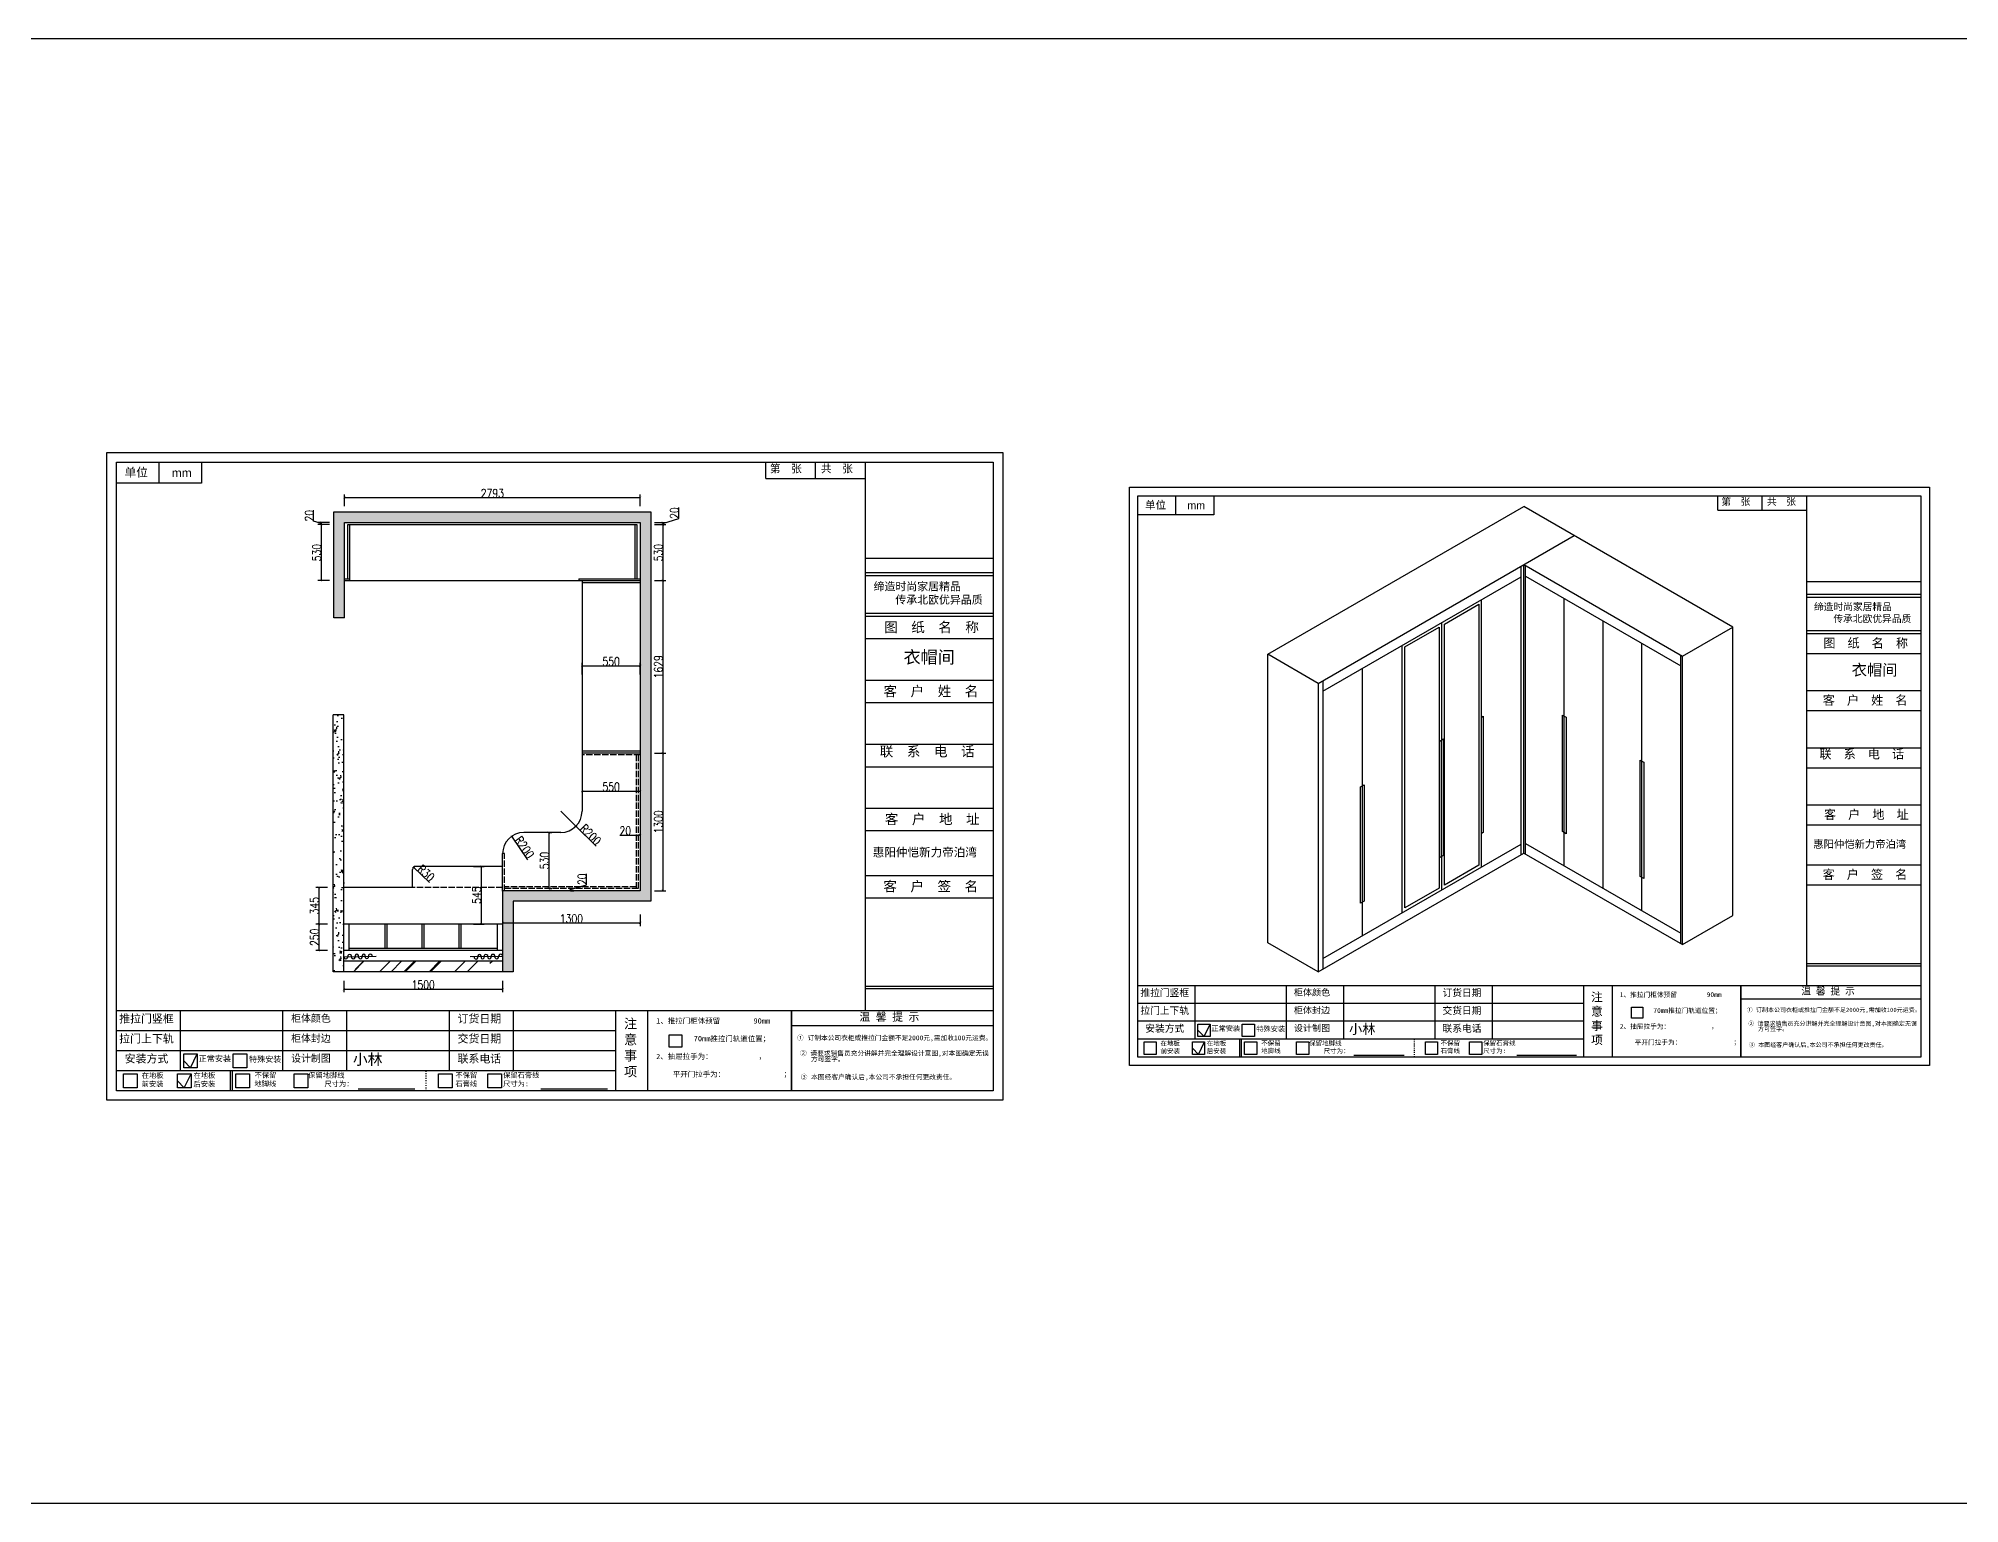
# Model space of a CAD drawing. Header units: millimetres. Extents: x 3255186 to 3429179, y -984851 to -941485.
# Drawn here: x 3310363 to 3328507, y -955326 to -941485 of the extents above; entities that cross this region are included whole.
import ezdxf

# ---------------------------------------------------------------- set-up
doc = ezdxf.new("R2010")
doc.units = ezdxf.units.MM
doc.header["$PDMODE"] = 35
doc.linetypes.add('ACAD_ISO02W100', pattern=[15, 12, -3])
doc.linetypes.add('ACAD_ISO03W100', pattern=[30, 12, -18])
doc.layers.add('jiaju', color=4, linetype='Continuous')
doc.layers.add('家私', color=5, linetype='Continuous')
doc.layers.add('块', color=7, linetype='Continuous', lineweight=30)
doc.styles.add('DIM_FONT', font='SIMPLEX.shx', dxfattribs={"width": 0.8})
doc.styles.add('ROMANS', font='romans')
doc.styles.get("Standard").update_dxf_attribs({"font": 'acaderef.shx', "bigfont": 'bigfont.shx'})
doc.styles.add('新宋体', font='', dxfattribs={"height": 80})
doc.styles.add('标注用字体', font='', dxfattribs={"height": 70})
doc.styles.get('新宋体').set_extended_font_data('NSimSun')
doc.styles.get('标注用字体').set_extended_font_data('FangSong_GB2312')
doc.dimstyles.new('ISO-25', dxfattribs={"dimtxt": 80, "dimasz": 20, "dimexe": 30, "dimexo": 80, "dimtad": 1, "dimdec": 0, "dimtxsty": 'DIM_FONT', "dimblk": 'ARCHTICK', "dimcen": 2.5, "dimadec": 0, "dimazin": 0, "dimtfac": 1, "dimtdec": 0, "dimtmove": 1, "dimatfit": 3, "dimfxl": 80, "dimfxlon": 1, "dimarcsym": 0})
pattern_1 = [(95, (50756.43, -34185.6), (140.0946503, 117.5533794), [19.05, -209.55]), (40, (50756.43, -34185.6), (-160.017889, 110.177007), [15.24, -167.64]), (145.451, (50768.11, -34175.8), (-19.922158, 227.730237), [16.19, -178.09]), (91.1842, (50720.51, -34149.68), (221.410243, 161.953413), [28.575, -314.325]), (141.6356, (50738.96, -34136.18), (-7.086144, 342.826432), [24.285, -267.135]), (36.184, (50720.5, -34149.68), (-7.085572, 342.826385), [22.86, -251.46]), (66, (50747.45, -34140.7), (179.520551, 34.895268), [19.05, -209.55]), (11, (50747.45, -34140.7), (-86.539927, 173.941193), [15.24, -167.64]), (116.4514, (50762.41, -34137.79), (92.98004, 208.836456), [16.19, -178.09]), (82.5, (50756.434, -34185.6), (-57.6054691, 61.9734137), [0, -165.608, 0, -170.18, 0, -168.275]), (52.5, (50756.43, -34185.6), (-23.5897273, 118.0870003), [0, -97.028, 0, -161.798, 0, -64.135]), (12.5, (50716.38, -34225.65), (99.927863, 91.8261956), [0, -63.5, 0, -198.12, 0, -262.89]), (2.5, (50698.42, -34243.61), (86.7639044, 122.722393), [0, -82.55, 0, -131.572, 0, -186.69])]

# ---------------------------------------------------------------- blocks, each defined once
blk = doc.blocks.new('_ArchTick')
at = {"color": 0, "linetype": 'ByBlock', "const_width": 0.15}
blk.add_lwpolyline([(-0.5, -0.5), (0.5, 0.5)], dxfattribs=at)
blk = doc.blocks.new('*D37')
at = {"color": 0, "lineweight": -2, "ltscale": 5}
for p, q in [((3312961, -946045), (3312961, -945941)), ((3313032, -946067), (3312961, -946045)), ((3313112, -946057), (3313002, -946057)), ((3313112, -946077), (3313002, -946077)), ((3313032, -946057), (3313032, -946077))]:
    blk.add_line(p, q, dxfattribs=at)
at = {"layer": 'Defpoints', "color": 0, "ltscale": 5}
for p in [(3313032, -946077), (3313254, -946057), (3313286, -946077)]:
    blk.add_point(p, dxfattribs=at)
at = {"color": 0, "lineweight": -2, "ltscale": 5, "xscale": 20, "yscale": 20, "zscale": 20}
for p, rotation in [((3313032, -946057), 90), ((3313032, -946077), 270)]:
    blk.add_blockref('_ArchTick', p, dxfattribs=dict(at, rotation=rotation))
at = {"color": 0, "ltscale": 5, "insert": (3312921, -945993), "char_height": 80, "attachment_point": 5, "rotation": 90, "style": 'DIM_FONT'}
blk.add_mtext('20', dxfattribs=at)
blk = doc.blocks.new('*D38')
at = {"color": 0, "lineweight": -2, "ltscale": 5}
for p, q in [((3313112, -946077), (3313002, -946077)), ((3313032, -946077), (3313032, -946607)), ((3313112, -946607), (3313002, -946607))]:
    blk.add_line(p, q, dxfattribs=at)
at = {"layer": 'Defpoints', "color": 0, "ltscale": 5}
for p in [(3313286, -946077), (3313032, -946607), (3313304, -946607)]:
    blk.add_point(p, dxfattribs=at)
at = {"color": 0, "lineweight": -2, "ltscale": 5, "xscale": 20, "yscale": 20, "zscale": 20}
for p, rotation in [((3313032, -946077), 90), ((3313032, -946607), 270)]:
    blk.add_blockref('_ArchTick', p, dxfattribs=dict(at, rotation=rotation))
at = {"color": 0, "ltscale": 5, "insert": (3312991, -946342), "char_height": 80, "attachment_point": 5, "rotation": 90, "style": 'DIM_FONT'}
blk.add_mtext('530', dxfattribs=at)
blk = doc.blocks.new('*D39')
at = {"color": 0, "lineweight": -2, "ltscale": 5}
for p, q in [((3313254, -945903), (3313254, -945793)), ((3313254, -945823), (3316047, -945823)), ((3316047, -945903), (3316047, -945793))]:
    blk.add_line(p, q, dxfattribs=at)
at = {"layer": 'Defpoints', "color": 0, "ltscale": 5}
for p in [(3316047, -945823), (3313254, -946057), (3316047, -946057)]:
    blk.add_point(p, dxfattribs=at)
at = {"color": 0, "lineweight": -2, "ltscale": 5, "xscale": 20, "yscale": 20, "zscale": 20, "rotation": 180}
blk.add_blockref('_ArchTick', (3313254, -945823), dxfattribs=at)
at = {"color": 0, "lineweight": -2, "ltscale": 5, "xscale": 20, "yscale": 20, "zscale": 20}
blk.add_blockref('_ArchTick', (3316047, -945823), dxfattribs=at)
at = {"color": 0, "ltscale": 5, "insert": (3314650, -945782), "char_height": 80, "attachment_point": 5, "style": 'DIM_FONT'}
blk.add_mtext('2793', dxfattribs=at)
blk = doc.blocks.new('*D40')
at = {"color": 0, "lineweight": -2, "ltscale": 5}
for p, q in [((3316411, -946021), (3316411, -945917)), ((3316180, -946057), (3316290, -946057)), ((3316180, -946077), (3316290, -946077)), ((3316260, -946067), (3316411, -946021)), ((3316260, -946057), (3316260, -946077))]:
    blk.add_line(p, q, dxfattribs=at)
at = {"layer": 'Defpoints', "color": 0, "ltscale": 5}
for p in [(3316015, -946077), (3316047, -946057), (3316260, -946077)]:
    blk.add_point(p, dxfattribs=at)
at = {"color": 0, "lineweight": -2, "ltscale": 5, "xscale": 20, "yscale": 20, "zscale": 20}
for p, rotation in [((3316260, -946057), 90), ((3316260, -946077), 270)]:
    blk.add_blockref('_ArchTick', p, dxfattribs=dict(at, rotation=rotation))
at = {"color": 0, "ltscale": 5, "insert": (3316370, -945969), "char_height": 80, "attachment_point": 5, "rotation": 90, "style": 'DIM_FONT'}
blk.add_mtext('20', dxfattribs=at)
blk = doc.blocks.new('*D41')
at = {"color": 0, "lineweight": -2, "ltscale": 5}
for p, q in [((3316180, -946077), (3316290, -946077)), ((3316260, -946077), (3316260, -946607)), ((3316180, -946607), (3316290, -946607))]:
    blk.add_line(p, q, dxfattribs=at)
at = {"layer": 'Defpoints', "color": 0, "ltscale": 5}
for p in [(3316015, -946077), (3316047, -946607), (3316260, -946607)]:
    blk.add_point(p, dxfattribs=at)
at = {"color": 0, "lineweight": -2, "ltscale": 5, "xscale": 20, "yscale": 20, "zscale": 20}
for p, rotation in [((3316260, -946077), 90), ((3316260, -946607), 270)]:
    blk.add_blockref('_ArchTick', p, dxfattribs=dict(at, rotation=rotation))
at = {"color": 0, "ltscale": 5, "insert": (3316219, -946342), "char_height": 80, "attachment_point": 5, "rotation": 90, "style": 'DIM_FONT'}
blk.add_mtext('530', dxfattribs=at)
blk = doc.blocks.new('*D42')
at = {"color": 0, "lineweight": -2, "ltscale": 5}
for p, q in [((3316180, -946607), (3316290, -946607)), ((3316260, -946607), (3316260, -948236)), ((3316180, -948236), (3316290, -948236))]:
    blk.add_line(p, q, dxfattribs=at)
at = {"layer": 'Defpoints', "color": 0, "ltscale": 5}
for p in [(3316047, -946607), (3316047, -948236), (3316260, -948236)]:
    blk.add_point(p, dxfattribs=at)
at = {"color": 0, "lineweight": -2, "ltscale": 5, "xscale": 20, "yscale": 20, "zscale": 20}
for p, rotation in [((3316260, -946607), 90), ((3316260, -948236), 270)]:
    blk.add_blockref('_ArchTick', p, dxfattribs=dict(at, rotation=rotation))
at = {"color": 0, "ltscale": 5, "insert": (3316219, -947421), "char_height": 80, "attachment_point": 5, "rotation": 90, "style": 'DIM_FONT'}
blk.add_mtext('1629', dxfattribs=at)
blk = doc.blocks.new('*D43')
at = {"color": 0, "lineweight": -2, "ltscale": 5}
for p, q in [((3316180, -948236), (3316290, -948236)), ((3316260, -948236), (3316260, -949536)), ((3316180, -949536), (3316290, -949536))]:
    blk.add_line(p, q, dxfattribs=at)
at = {"layer": 'Defpoints', "color": 0, "ltscale": 5}
for p in [(3316047, -948236), (3316047, -949536), (3316260, -949536)]:
    blk.add_point(p, dxfattribs=at)
at = {"color": 0, "lineweight": -2, "ltscale": 5, "xscale": 20, "yscale": 20, "zscale": 20}
for p, rotation in [((3316260, -948236), 90), ((3316260, -949536), 270)]:
    blk.add_blockref('_ArchTick', p, dxfattribs=dict(at, rotation=rotation))
at = {"color": 0, "ltscale": 5, "insert": (3316219, -948886), "char_height": 80, "attachment_point": 5, "rotation": 90, "style": 'DIM_FONT'}
blk.add_mtext('1300', dxfattribs=at)
blk = doc.blocks.new('*D44')
at = {"color": 0, "lineweight": -2, "ltscale": 5}
for p in [(3315297, -948786), (3315631, -949116)]:
    blk.add_line(p, (3315439, -948926), dxfattribs=at)
at = {"layer": 'Defpoints', "color": 0, "ltscale": 5}
for p in [(3315297, -948786), (3315439, -948926)]:
    blk.add_point(p, dxfattribs=at)
at = {"color": 0, "lineweight": -2, "ltscale": 5, "xscale": 20, "yscale": 20, "zscale": 20, "rotation": 135.3667224099959}
blk.add_blockref('_ArchTick', (3315439, -948926), dxfattribs=at)
at = {"color": 0, "ltscale": 5, "insert": (3315578, -949006), "char_height": 80, "attachment_point": 5, "rotation": 315.3667, "style": 'DIM_FONT'}
blk.add_mtext('R200', dxfattribs=at)
blk = doc.blocks.new('*D45')
at = {"color": 0, "lineweight": -2, "ltscale": 5}
blk.add_line((3314986, -949243), (3314833, -949021), dxfattribs=at)
at = {"layer": 'Defpoints', "color": 0, "ltscale": 5}
for p in [(3314833, -949021), (3314947, -949186)]:
    blk.add_point(p, dxfattribs=at)
at = {"color": 0, "lineweight": -2, "ltscale": 5, "xscale": 20, "yscale": 20, "zscale": 20, "rotation": 124.682626267736}
blk.add_blockref('_ArchTick', (3314833, -949021), dxfattribs=at)
at = {"color": 0, "ltscale": 5, "insert": (3314954, -949126), "char_height": 80, "attachment_point": 5, "rotation": 304.6826, "style": 'DIM_FONT'}
blk.add_mtext('R200', dxfattribs=at)
blk = doc.blocks.new('*D46')
at = {"color": 0, "lineweight": -2, "ltscale": 5}
for p, q in [((3315497, -947492), (3315497, -947382)), ((3315497, -947412), (3316047, -947412)), ((3316047, -947492), (3316047, -947382))]:
    blk.add_line(p, q, dxfattribs=at)
at = {"layer": 'Defpoints', "color": 0, "ltscale": 5}
for p in [(3316047, -947412), (3315497, -948218), (3316047, -948218)]:
    blk.add_point(p, dxfattribs=at)
at = {"color": 0, "lineweight": -2, "ltscale": 5, "xscale": 20, "yscale": 20, "zscale": 20, "rotation": 180}
blk.add_blockref('_ArchTick', (3315497, -947412), dxfattribs=at)
at = {"color": 0, "lineweight": -2, "ltscale": 5, "xscale": 20, "yscale": 20, "zscale": 20}
blk.add_blockref('_ArchTick', (3316047, -947412), dxfattribs=at)
at = {"color": 0, "ltscale": 5, "insert": (3315772, -947371), "char_height": 80, "attachment_point": 5, "style": 'DIM_FONT'}
blk.add_mtext('550', dxfattribs=at)
blk = doc.blocks.new('*D47')
at = {"color": 0, "lineweight": -2, "ltscale": 5}
for p, q in [((3315854, -949011), (3316027, -949011)), ((3316027, -949011), (3316027, -949041)), ((3316047, -949011), (3316027, -949011)), ((3316047, -949011), (3316047, -949041))]:
    blk.add_line(p, q, dxfattribs=at)
at = {"layer": 'Defpoints', "color": 0, "ltscale": 5}
for p in [(3316027, -948972), (3316027, -949011), (3316047, -948963)]:
    blk.add_point(p, dxfattribs=at)
at = {"color": 0, "lineweight": -2, "ltscale": 5, "xscale": 20, "yscale": 20, "zscale": 20, "rotation": 180}
blk.add_blockref('_ArchTick', (3316027, -949011), dxfattribs=at)
at = {"color": 0, "lineweight": -2, "ltscale": 5, "xscale": 20, "yscale": 20, "zscale": 20}
blk.add_blockref('_ArchTick', (3316047, -949011), dxfattribs=at)
at = {"color": 0, "ltscale": 5, "insert": (3315906, -948970), "char_height": 80, "attachment_point": 5, "style": 'DIM_FONT'}
blk.add_mtext('20', dxfattribs=at)
blk = doc.blocks.new('*D48')
at = {"color": 0, "lineweight": -2, "ltscale": 5}
for p, q in [((3315539, -949480), (3315539, -949376)), ((3315388, -949526), (3315539, -949480)), ((3315388, -949516), (3315418, -949516)), ((3315388, -949536), (3315388, -949516)), ((3315388, -949536), (3315418, -949536))]:
    blk.add_line(p, q, dxfattribs=at)
at = {"layer": 'Defpoints', "color": 0, "ltscale": 5}
for p in [(3315371, -949516), (3315371, -949536), (3315388, -949516)]:
    blk.add_point(p, dxfattribs=at)
at = {"color": 0, "lineweight": -2, "ltscale": 5, "xscale": 20, "yscale": 20, "zscale": 20}
for p, rotation in [((3315388, -949516), 90), ((3315388, -949536), 270)]:
    blk.add_blockref('_ArchTick', p, dxfattribs=dict(at, rotation=rotation))
at = {"color": 0, "ltscale": 5, "insert": (3315498, -949428), "char_height": 80, "attachment_point": 5, "rotation": 90, "style": 'DIM_FONT'}
blk.add_mtext('20', dxfattribs=at)
blk = doc.blocks.new('*D49')
at = {"color": 0, "lineweight": -2, "ltscale": 5}
for p, q in [((3313247, -950386), (3313247, -950496)), ((3313247, -950466), (3314747, -950466)), ((3314747, -950386), (3314747, -950496))]:
    blk.add_line(p, q, dxfattribs=at)
at = {"layer": 'Defpoints', "color": 0, "ltscale": 5}
for p in [(3313247, -950101), (3314747, -950101), (3314747, -950466)]:
    blk.add_point(p, dxfattribs=at)
at = {"color": 0, "lineweight": -2, "ltscale": 5, "xscale": 20, "yscale": 20, "zscale": 20, "rotation": 180}
blk.add_blockref('_ArchTick', (3313247, -950466), dxfattribs=at)
at = {"color": 0, "lineweight": -2, "ltscale": 5, "xscale": 20, "yscale": 20, "zscale": 20}
blk.add_blockref('_ArchTick', (3314747, -950466), dxfattribs=at)
at = {"color": 0, "ltscale": 5, "insert": (3313997, -950425), "char_height": 80, "attachment_point": 5, "style": 'DIM_FONT'}
blk.add_mtext('1500', dxfattribs=at)
blk = doc.blocks.new('*D50')
at = {"color": 0, "lineweight": -2, "ltscale": 5}
for p, q in [((3313092, -949851), (3312982, -949851)), ((3313012, -949851), (3313012, -950101)), ((3313092, -950101), (3312982, -950101))]:
    blk.add_line(p, q, dxfattribs=at)
at = {"layer": 'Defpoints', "color": 0, "ltscale": 5}
for p in [(3313247, -949851), (3313012, -950101), (3313247, -950101)]:
    blk.add_point(p, dxfattribs=at)
at = {"color": 0, "lineweight": -2, "ltscale": 5, "xscale": 20, "yscale": 20, "zscale": 20}
for p, rotation in [((3313012, -949851), 90), ((3313012, -950101), 270)]:
    blk.add_blockref('_ArchTick', p, dxfattribs=dict(at, rotation=rotation))
at = {"color": 0, "ltscale": 5, "insert": (3312971, -949976), "char_height": 80, "attachment_point": 5, "rotation": 90, "style": 'DIM_FONT'}
blk.add_mtext('250', dxfattribs=at)
blk = doc.blocks.new('*D51')
at = {"color": 0, "lineweight": -2, "ltscale": 5}
for p, q in [((3313092, -949506), (3312982, -949506)), ((3313012, -949506), (3313012, -949851)), ((3313092, -949851), (3312982, -949851))]:
    blk.add_line(p, q, dxfattribs=at)
at = {"layer": 'Defpoints', "color": 0, "ltscale": 5}
for p in [(3313247, -949506), (3313012, -949851), (3313247, -949851)]:
    blk.add_point(p, dxfattribs=at)
at = {"color": 0, "lineweight": -2, "ltscale": 5, "xscale": 20, "yscale": 20, "zscale": 20}
for p, rotation in [((3313012, -949506), 90), ((3313012, -949851), 270)]:
    blk.add_blockref('_ArchTick', p, dxfattribs=dict(at, rotation=rotation))
at = {"color": 0, "ltscale": 5, "insert": (3312971, -949678), "char_height": 80, "attachment_point": 5, "rotation": 90, "style": 'DIM_FONT'}
blk.add_mtext('345', dxfattribs=at)
blk = doc.blocks.new('*D52')
at = {"color": 0, "lineweight": -2, "ltscale": 5}
blk.add_line((3314058, -949457), (3313905, -949315), dxfattribs=at)
at = {"layer": 'Defpoints', "color": 0, "ltscale": 5}
for p in [(3313905, -949315), (3313927, -949336)]:
    blk.add_point(p, dxfattribs=at)
at = {"color": 0, "lineweight": -2, "ltscale": 5, "xscale": 20, "yscale": 20, "zscale": 20, "rotation": 137.1139823524738}
blk.add_blockref('_ArchTick', (3313905, -949315), dxfattribs=at)
at = {"color": 0, "ltscale": 5, "insert": (3314024, -949370), "char_height": 80, "attachment_point": 5, "rotation": 317.114, "style": 'DIM_FONT'}
blk.add_mtext('R30', dxfattribs=at)
blk = doc.blocks.new('CL')
at = {"layer": 'jiaju'}
blk.add_line((0, 0), (0, 1092), dxfattribs=at)
blk.add_lwpolyline([(0, 1092, 0, 20, 0), (0, 994, 20, 20, 0)], format="xyseb", dxfattribs=at)
for centre, radius, start, end in [((-13, 896), 62.3, 78.22773, 281.77227), ((-18, 673), 56.5, 70.93461, 289.06539), ((18, 780), 57.3, 252.02003, 107.97997), ((-16, 443), 58.9, 74.14693, 285.85307), ((-13, 199), 62.3, 78.22773, 281.77227), ((14, 559), 61.4, 257.22892, 102.77108), ((11, 323), 64.1, 260.1838, 99.8162), ((6, 69), 68.8, 264.83759, 95.16241)]:
    blk.add_arc(centre, radius, start, end, dxfattribs=at)
blk = doc.blocks.new('A$C3B30262C')
blk.add_blockref('CL', (71, 0))
blk = doc.blocks.new('c-002')
at = {"layer": 'jiaju', "linetype": 'Continuous', "rotation": 270}
blk.add_blockref('A$C3B30262C', (-14, -94), dxfattribs=at)
blk = doc.blocks.new('*D53')
at = {"color": 0, "lineweight": -2, "ltscale": 5}
for p, q in [((3314472, -949306), (3314573, -949306)), ((3314543, -949306), (3314543, -949851)), ((3314472, -949851), (3314573, -949851))]:
    blk.add_line(p, q, dxfattribs=at)
at = {"layer": 'Defpoints', "color": 0, "ltscale": 5}
for p in [(3314392, -949306), (3314392, -949851), (3314543, -949851)]:
    blk.add_point(p, dxfattribs=at)
at = {"color": 0, "lineweight": -2, "ltscale": 5, "xscale": 20, "yscale": 20, "zscale": 20}
for p, rotation in [((3314543, -949306), 90), ((3314543, -949851), 270)]:
    blk.add_blockref('_ArchTick', p, dxfattribs=dict(at, rotation=rotation))
at = {"color": 0, "ltscale": 5, "insert": (3314502, -949578), "char_height": 80, "attachment_point": 5, "rotation": 90, "style": 'DIM_FONT'}
blk.add_mtext('545', dxfattribs=at)
blk = doc.blocks.new('*D54')
at = {"color": 0, "lineweight": -2, "ltscale": 5}
for p, q in [((3315183, -948986), (3315213, -948986)), ((3315183, -948986), (3315183, -949516)), ((3315183, -949516), (3315213, -949516))]:
    blk.add_line(p, q, dxfattribs=at)
at = {"layer": 'Defpoints', "color": 0, "ltscale": 5}
for p in [(3315148, -948986), (3315148, -949516), (3315183, -949516)]:
    blk.add_point(p, dxfattribs=at)
at = {"color": 0, "lineweight": -2, "ltscale": 5, "xscale": 20, "yscale": 20, "zscale": 20}
for p, rotation in [((3315183, -948986), 90), ((3315183, -949516), 270)]:
    blk.add_blockref('_ArchTick', p, dxfattribs=dict(at, rotation=rotation))
at = {"color": 0, "ltscale": 5, "insert": (3315143, -949251), "char_height": 80, "attachment_point": 5, "rotation": 90, "style": 'DIM_FONT'}
blk.add_mtext('530', dxfattribs=at)
blk = doc.blocks.new('*D55')
at = {"color": 0, "lineweight": -2, "ltscale": 5}
for p, q in [((3315497, -948595), (3315497, -948625)), ((3315497, -948595), (3316047, -948595)), ((3316047, -948595), (3316047, -948625))]:
    blk.add_line(p, q, dxfattribs=at)
at = {"layer": 'Defpoints', "color": 0, "ltscale": 5}
for p in [(3315497, -948541), (3316047, -948541), (3316047, -948595)]:
    blk.add_point(p, dxfattribs=at)
at = {"color": 0, "lineweight": -2, "ltscale": 5, "xscale": 20, "yscale": 20, "zscale": 20, "rotation": 180}
blk.add_blockref('_ArchTick', (3315497, -948595), dxfattribs=at)
at = {"color": 0, "lineweight": -2, "ltscale": 5, "xscale": 20, "yscale": 20, "zscale": 20}
blk.add_blockref('_ArchTick', (3316047, -948595), dxfattribs=at)
at = {"color": 0, "ltscale": 5, "insert": (3315772, -948555), "char_height": 80, "attachment_point": 5, "style": 'DIM_FONT'}
blk.add_mtext('550', dxfattribs=at)
blk = doc.blocks.new('*D56')
at = {"color": 0, "lineweight": -2, "ltscale": 5}
for p, q in [((3314747, -949760), (3314747, -949870)), ((3316047, -949760), (3316047, -949870)), ((3314747, -949840), (3316047, -949840))]:
    blk.add_line(p, q, dxfattribs=at)
at = {"layer": 'Defpoints', "color": 0, "ltscale": 5}
for p in [(3314747, -949541), (3316047, -949536), (3316047, -949840)]:
    blk.add_point(p, dxfattribs=at)
at = {"color": 0, "lineweight": -2, "ltscale": 5, "xscale": 20, "yscale": 20, "zscale": 20, "rotation": 180}
blk.add_blockref('_ArchTick', (3314747, -949840), dxfattribs=at)
at = {"color": 0, "lineweight": -2, "ltscale": 5, "xscale": 20, "yscale": 20, "zscale": 20}
blk.add_blockref('_ArchTick', (3316047, -949840), dxfattribs=at)
at = {"color": 0, "ltscale": 5, "insert": (3315397, -949800), "char_height": 80, "attachment_point": 5, "style": 'DIM_FONT'}
blk.add_mtext('1300', dxfattribs=at)
blk = doc.blocks.new('*D409')
at = {"color": 0, "lineweight": -2, "ltscale": 5}
for p, q in [((3374459, -946810), (3374489, -946810)), ((3374459, -946810), (3374459, -947410)), ((3374379, -947410), (3374489, -947410))]:
    blk.add_line(p, q, dxfattribs=at)
at = {"layer": 'Defpoints', "color": 0, "ltscale": 5}
for p in [(3374430, -946810), (3292697, -947410), (3374459, -947410)]:
    blk.add_point(p, dxfattribs=at)
at = {"color": 0, "lineweight": -2, "ltscale": 5, "xscale": 20, "yscale": 20, "zscale": 20}
for p, rotation in [((3374459, -946810), 90), ((3374459, -947410), 270)]:
    blk.add_blockref('_ArchTick', p, dxfattribs=dict(at, rotation=rotation))
at = {"color": 0, "ltscale": 5, "insert": (3374418, -947110), "char_height": 80, "attachment_point": 5, "rotation": 90, "style": 'DIM_FONT'}
blk.add_mtext('600', dxfattribs=at)
blk = doc.blocks.new('M')
for p, q in [((7224, 24106), (7224, 32333)), ((7224, 32333), (18599, 32332)), ((7346, 24228), (7345, 32211)), ((7345, 32211), (18477, 32210)), ((7886, 31941), (7886, 32211)), ((8426, 32211), (8426, 31941)), ((15589, 32004), (15589, 32211)), ((16220, 32004), (16220, 32211)), ((16852, 32210), (16852, 25243)), ((18477, 32210), (18477, 24228)), ((18599, 32332), (18599, 24106)), ((15589, 32004), (16852, 32004)), ((8426, 31941), (7345, 31941)), ((16852, 30991), (18477, 30991)), ((16852, 30810), (18477, 30810)), ((16852, 30770), (18477, 30770)), ((16852, 30294), (18477, 30294)), ((16852, 30253), (18477, 30253)), ((16852, 29969), (18477, 29969)), ((16852, 29440), (18477, 29440)), ((16852, 29156), (18477, 29156)), ((16852, 28628), (18477, 28628)), ((16852, 28343), (18477, 28343)), ((16852, 27815), (18477, 27815)), ((16852, 27531), (18477, 27531)), ((16852, 26962), (18477, 26962)), ((16852, 26677), (18477, 26677)), ((16852, 25557), (18477, 25557)), ((16852, 25527), (18477, 25527)), ((18477, 25243), (7346, 25243)), ((8159, 24482), (8159, 25243)), ((9459, 24482), (9459, 25243)), ((10272, 24482), (10272, 25243)), ((11572, 24482), (11572, 25243)), ((12385, 24482), (12385, 25243)), ((13685, 24228), (13685, 25243)), ((14091, 24228), (14091, 25243)), ((15913, 25243), (15913, 24232)), ((15916, 25243), (15916, 24232)), ((13685, 24989), (7346, 24989)), ((18477, 25050), (15913, 25050)), ((13685, 24736), (7346, 24736)), ((13685, 24482), (7346, 24482)), ((8792, 24228), (8792, 24482)), ((8819, 24228), (8819, 24482)), ((18477, 24228), (7346, 24228)), ((10414, 24254), (11133, 24254)), ((12734, 24254), (13581, 24254)), ((18599, 24106), (7224, 24106))]:
    blk.add_line(p, q)
at = {"color": 0, "ltscale": 5}
for p, q in [((8286, 24520), (8372, 24696)), ((8199, 24608), (8286, 24520)), ((8207, 24266), (8294, 24442)), ((8121, 24354), (8207, 24266))]:
    blk.add_line(p, q, dxfattribs=at)
at = {"linetype": 'ACAD_ISO03W100'}
blk.add_line((11279, 24228), (11279, 24482), dxfattribs=at)
at = {"lineweight": 25}
for points in [[(7434, 24442), (7607, 24442), (7607, 24266), (7434, 24266)], [(8120, 24442), (8293, 24442), (8293, 24266), (8120, 24266)], [(8861, 24442), (9034, 24442), (9034, 24266), (8861, 24266)], [(9601, 24442), (9774, 24442), (9774, 24266), (9601, 24266)], [(11433, 24442), (11606, 24442), (11606, 24266), (11433, 24266)], [(12062, 24442), (12235, 24442), (12235, 24266), (12062, 24266)]]:
    blk.add_lwpolyline(points, close=True, dxfattribs=at)
at = {"layer": '块'}
blk.add_lwpolyline([(14364, 24939), (14524, 24939), (14524, 24783), (14364, 24783)], close=True, dxfattribs=at)
at = {"layer": '块', "lineweight": 25}
for points in [[(8199, 24696), (8372, 24696), (8372, 24520), (8199, 24520)], [(8828, 24696), (9001, 24696), (9001, 24520), (8828, 24520)]]:
    blk.add_lwpolyline(points, close=True, dxfattribs=at)
at = {"char_height": 109.1, "attachment_point": 5}
for s, insert in [('{\\fSimSun|b0|i0|c134|p54;单位}', (7596, 32074)), ('{\\fArial|b0|i0|c0|p32;mm}', (8174, 32074))]:
    blk.add_mtext(s, dxfattribs=dict(at, insert=insert))
at = {"attachment_point": 1}
for s, insert, char_height, width in [('{\\fSimSun|b0|i0|c134|p54;第  张}', (15641, 32177), 99.06, 2286.9), ('{\\fSimSun|b0|i0|c134|p54;共  张}', (16289, 32178), 99.06, 2286.9), ('{\\fSimSun|b0|i0|c134|p2;缔造时尚家居精品\\P    传承北欧优异品质}', (16957, 30683), 101.58, 1676.49), ('{\\fSimSun|b0|i0|c134|p54;推拉门竖框}', (7380, 25194), 101.58, 748), ('{\\fSimSun|b0|i0|c134|p54;订货日期}', (11676, 25194), 101.58, 567.91), ('{\\fSimHei|b0|i0|c134|p2;注意事项}', (13789, 25141), 121.9, 119.08), ('{\\fSimSun|b0|i0|c134|p54;温 馨 提 示}', (16777, 25217), 101.58, 2345.16), ('{\\fSimSun|b0|i0|c134|p54;拉门上下轨}', (7380, 24940), 101.58, 748), ('{\\fSimSun|b0|i0|c134|p54;交货日期}', (11676, 24940), 101.58, 567.91), ('{\\fSimSun|b0|i0|c134|p54;安装方式}', (7450, 24686), 101.58, 567.91), ('{\\fSimSun|b0|i0|c134|p54;正常安装}', (8390, 24672), 73.14, 538.56), ('{\\fSimSun|b0|i0|c134|p54;特殊安装}', (9029, 24665), 73.14, 538.56), ('{\\fSimSun|b0|i0|c134|p54;联系电话}', (11676, 24686), 101.58, 567.91), ('{\\fSimSun|b0|i0|c134|p54;在地板\\P前安装}', (7666, 24456), 65.83, 645.46), ('{\\fSimSun|b0|i0|c134|p54;在地板\\P后安装}', (8324, 24456), 65.83, 645.46), ('{\\fSimSun|b0|i0|c134|p54;不保留\\P地脚线}', (9098, 24460), 65.83, 645.46), ('{\\fSimSun|b0|i0|c134|p54;保留地脚线\\P    尺寸为：}', (9780, 24458), 65.83, 801.54), ('{\\fSimSun|b0|i0|c134|p54;不保留\\P\\fSimSun|b0|i0|c134|p2;石膏线}', (11648, 24460), 65.83, 645.46), ('{\\fSimSun|b0|i0|c134|p54;保留\\fSimSun|b0|i0|c134|p2;石膏线\\P尺寸为:}', (12254, 24460), 65.83, 645.46)]:
    blk.add_mtext(s, dxfattribs=dict(at, insert=insert, char_height=char_height, width=width))
for s, insert, char_height, width, style in [('图  纸  名  称', (17091, 30178), 126.2, 1414.86, '新宋体'), ('客  户  姓  名', (17083, 29365), 126.2, 1414.86, '新宋体'), ('联  系  电  话', (17036, 28600), 126.2, 1756.25, '新宋体'), ('客  户  地  址', (17100, 27740), 126.2, 1414.86, '新宋体'), ('客  户  签  名', (17081, 26887), 126.2, 1414.86, '新宋体'), ('柜体颜色  ', (9563, 25194), 92.1, 1815.91, '新宋体'), ('{\\fSimSun|b0|i0|c134|p2;1、推拉门柜体预留        90mm           \\P       \\P         70mm推拉门轨道位置；\\P\\P2、抽屉拉手为：\\L           \\l，\\P   \\P    平开门拉手为：\\L              \\l；\\P               }', (14197, 25149), 67.72, 4207.93, '标注用字体'), ('{\\fSimSun|b0|i0|c134|p54;柜体封边}', (9563, 24940), 92.1, 1815.91, '新宋体'), ('{\\fSimSun|b0|i0|c134|p54;设计制图}', (9563, 24686), 92.1, 1815.91, '新宋体')]:
    blk.add_mtext(s, dxfattribs=dict(at, insert=insert, char_height=char_height, width=width, style=style))
at = {"char_height": 101.55, "attachment_point": 1, "style": 'ROMANS'}
for s, insert in [('{\\fSimSun|b0|i0|c134|p2;\\H0.8x;     \\H0.75x;    ① 订制本公司衣柜或推拉门金额不足2000元,需加收100元运费。\\P        }', (15519, 24930)), ('{\\fSimSun|b0|i0|c134|p2;\\P\\H0.6x;        \u3000 ② 请要求销售员充分讲解并完全理解设计意图,对本图确定无误}', (15508, 24904)), ('{\\fSimSun|b0|i0|c134|p2;\\P\\H0.6x;\\P           方可签字。}', (15638, 24931)), ('{\\fSimSun|b0|i0|c134|p2;\\P\\H0.6x;           ③ 本图经客户确认后,本公司不承担任何更改责任。}', (15508, 24602))]:
    blk.add_mtext(s, dxfattribs=dict(at, insert=insert))

msp = doc.modelspace()

# ---------------------------------------------------------------- hatches: boundary and pattern name
at = {"ltscale": 5}
h = msp.add_hatch(dxfattribs=at)
h.set_pattern_fill('AR-CONC', color=252, angle=45, style=0)
h.set_pattern_definition(pattern_1)
h.paths.add_polyline_path([(3313153.7, -945956.8), (3313153.7, -946956.8), (3313253.7, -946956.8), (3313253.7, -946056.8), (3316046.7, -946056.8), (3316046.7, -949535.8), (3314746.7, -949535.8), (3314746.7, -950300.8), (3314846.7, -950300.8), (3314846.7, -949635.8), (3316146.7, -949635.8), (3316146.7, -945956.8)])
at = {"ltscale": 5, "extrusion": (0.707107, -0.408248, 0.57735)}
h = msp.add_hatch(dxfattribs=at)
h.set_pattern_fill('AR-RROOF', color=4, scale=12.248, style=0)
h.set_pattern_definition([(360, (-1199198.08, 1683051.18), (684.41824, 311.0992), [4666.488, -622.1984, 1555.496, -311.0992]), (360, (-1198784.3, 1683206.73), (-311.0992, 413.761936), [933.2976, -102.66274, 1866.5952, -233.3244]), (360, (-1199042.53, 1683315.61), (1617.71584, 208.436464), [2488.7936, -435.53888, 1244.3968, -311.0992])])
h.paths.add_polyline_path([(839544.2, -1930917.7), (839866.9, -1931240.4), (842001.8, -1929105.6), (841679.1, -1928782.9)])
h = msp.add_hatch(dxfattribs=at)
h.set_pattern_fill('AR-RROOF', color=4, scale=12.248, style=0)
h.set_pattern_definition([(360, (-1199572.74, 1683425.84), (684.41824, 311.0992), [4666.488, -622.1984, 1555.496, -311.0992]), (360, (-1199158.98, 1683581.4), (-311.0992, 413.761936), [933.2976, -102.66274, 1866.5952, -233.3244]), (360, (-1199417.19, 1683690.27), (1617.71584, 208.436464), [2488.7936, -435.53888, 1244.3968, -311.0992])])
h.paths.add_polyline_path([(839169.6, -1930543.1), (839492.3, -1930865.8), (841627.1, -1928730.9), (841304.4, -1928408.2)])
at = {"ltscale": 5}
h = msp.add_hatch(dxfattribs=at)
h.set_pattern_fill('AR-CONC', color=252, angle=45, style=0)
h.set_pattern_definition(pattern_1)
h.paths.add_polyline_path([(3313246.7, -947875.8), (3313146.7, -947875.8), (3313146.7, -950300.8), (3313246.7, -950300.8)])
h = msp.add_hatch(dxfattribs=at)
h.set_pattern_fill('AR-RROOF', color=4, scale=10, angle=45, style=0)
h.set_pattern_definition([(45, (50756.43, -34185.6), (215.526147, 574.736392), [3810, -508, 1270, -254]), (45, (50905.5, -33856.92), (-418.479935, 59.26969), [762, -83.82, 1524, -190.5]), (45, (50693.57, -33943.13), (813.6112046, 1054.282069), [2032, -355.6, 1016, -254])])
h.paths.add_polyline_path([(3314746.7, -950300.8), (3314746.7, -950200.8), (3313246.7, -950200.8), (3313246.7, -950300.8)])

# ---------------------------------------------------------------- linework, layer by layer
for p, q in [((3313153.7, -946956.8), (3313153.7, -945956.8)), ((3313153.7, -945956.8), (3316146.7, -945956.8)), ((3316146.7, -945956.8), (3316146.7, -949635.8)), ((3321972.7, -947302.4, 7000.8), (3324391.6, -945905.8, 7000.8)), ((3326365.3, -947045.4, 6637.3), (3324391.6, -945905.8, 6637.3)), ((3313253.7, -946956.8), (3313253.7, -946056.8)), ((3313253.7, -946056.8), (3316046.7, -946056.8)), ((3313285.7, -946588.8), (3313285.7, -946076.8)), ((3313285.7, -946076.8), (3316014.7, -946076.8)), ((3313303.7, -946606.8), (3313303.7, -946076.8)), ((3315996.7, -946076.8), (3315996.7, -946588.8)), ((3316014.7, -946076.8), (3316014.7, -946588.8)), ((3316046.7, -946056.8), (3316046.7, -949535.8)), ((3313253.7, -946588.8), (3313303.7, -946588.8)), ((3313253.7, -946606.8), (3316046.7, -946606.8)), ((3315466.7, -946588.8), (3316046.7, -946588.8)), ((3315466.7, -946588.8), (3315466.7, -946606.8)), ((3315496.7, -946606.8), (3315496.7, -948785.8)), ((3315496.7, -946624.8), (3316046.7, -946624.8)), ((3313253.7, -946956.8), (3313153.7, -946956.8)), ((3325889, -947320.4, 8564.3), (3326365.3, -947045.4, 8564.3)), ((3326365.3, -949770.5, 6637.3), (3326365.3, -947045.4, 6637.3)), ((3321972.7, -950027.5, 7000.8), (3321972.7, -947302.4, 7000.8)), ((3322449, -947577.4, 8927.8), (3321972.7, -947302.4, 8927.8)), ((3313146.7, -950300.8), (3313146.7, -947875.8)), ((3313246.7, -947875.8), (3313146.7, -947875.8)), ((3313246.7, -950300.8), (3313246.7, -947875.8)), ((3316046.7, -948217.8), (3315496.7, -948217.8)), ((3316046.7, -948235.8), (3315496.7, -948235.8)), ((3315296.7, -948985.8), (3314946.7, -948985.8)), ((3314746.7, -949541.3), (3314746.7, -949185.8)), ((3313896.7, -949505.8), (3313896.7, -949335.8)), ((3314746.7, -949305.8), (3313926.7, -949305.8)), ((3313896.7, -949505.8), (3313246.7, -949505.8)), ((3316046.7, -949535.8), (3314746.7, -949535.8)), ((3314746.7, -949535.8), (3314746.7, -950300.8)), ((3316146.7, -949635.8), (3314846.7, -949635.8)), ((3314846.7, -949635.8), (3314846.7, -950300.8)), ((3325889, -950045.5, 6637.3), (3326365.3, -949770.5, 6637.3)), ((3314746.7, -949850.8), (3313246.7, -949850.8)), ((3313296.7, -950100.8), (3313296.7, -949850.8)), ((3313637.7, -950082.8), (3313637.7, -949850.8)), ((3313655.7, -950082.8), (3313655.7, -949850.8)), ((3313987.7, -950082.8), (3313987.7, -949850.8)), ((3314005.7, -950082.8), (3314005.7, -949850.8)), ((3314337.7, -950082.8), (3314337.7, -949850.8)), ((3314355.7, -950082.8), (3314355.7, -949850.8)), ((3314696.7, -949850.8), (3314696.7, -950100.8)), ((3314746.7, -950100.8), (3313246.7, -950100.8)), ((3314696.7, -950082.8), (3313296.7, -950082.8)), ((3322449, -950302.5, 7000.8), (3321972.7, -950027.5, 7000.8)), ((3314846.7, -950300.8), (3313146.7, -950300.8)), ((3314746.7, -950200.8), (3313246.7, -950200.8))]:
    msp.add_line(p, q, dxfattribs=at)
at = {"ltscale": 5, "extrusion": (0.707107, -0.408248, 0.57735)}
for p, q in [((3322449, -947577.4, 8927.8), (3324867.9, -946180.8, 6952.7)), ((3324365.6, -949195.9, 5435.9), (3324365.6, -946470.8, 7362.9)), ((3324391.6, -949180.9, 5414.7), (3324391.6, -946455.8, 7341.6)), ((3322492.3, -947652.4, 8821.7), (3324365.6, -946570.8, 7292.1)), ((3323990.9, -949312.2, 5812.5), (3323990.9, -946787.1, 7598.1)), ((3323616.3, -949528.6, 6118.4), (3323616.3, -947003.4, 7904)), ((3323241.6, -949744.9, 6424.3), (3323241.6, -947219.8, 8209.9)), ((3322866.9, -949961.2, 6730.3), (3322866.9, -947436.1, 8515.8)), ((3322449, -947577.4, 8927.8), (3322449, -950302.5, 7000.8)), ((3322492.3, -947552.4, 8892.4), (3322492.3, -950277.5, 6965.4)), ((3322492.3, -950177.5, 7036.2), (3324365.6, -949095.9, 5506.6)), ((3322449, -950302.5, 7000.8), (3324391.6, -949180.9, 5414.7))]:
    msp.add_line(p, q, dxfattribs=at)
at = {"ltscale": 5, "extrusion": (-0.707107, -0.408248, 0.57735)}
for p, q in [((3324391.6, -946455.8, 7341.6), (3325889, -947320.4, 8564.3)), ((3324391.6, -949180.9, 5414.7), (3324391.6, -946455.8, 7341.6)), ((3324407.1, -949189.9, 5427.4), (3324407.1, -946464.8, 7354.4)), ((3324407.1, -946564.8, 7283.7), (3325873.4, -947411.4, 8480.8)), ((3324773.1, -949301.2, 5796.9), (3324773.1, -946776.1, 7582.4)), ((3325140.3, -949513.2, 6096.7), (3325140.3, -946988.1, 7882.3)), ((3325506.8, -949724.8, 6396), (3325506.8, -947199.7, 8181.5)), ((3325873.4, -950036.5, 6624.6), (3325873.4, -947311.4, 8551.6)), ((3325889, -950045.5, 6637.3), (3325889, -947320.4, 8564.3)), ((3324407.1, -949089.9, 5498.1), (3325873.4, -949936.5, 6695.3)), ((3324391.6, -949180.9, 5414.7), (3325889, -950045.5, 6637.3))]:
    msp.add_line(p, q, dxfattribs=at)
at = {"color": 252, "linetype": 'ACAD_ISO02W100', "ltscale": 5}
for p, q in [((3316046.7, -948253.8), (3315496.7, -948253.8)), ((3316008.7, -948253.8), (3316008.7, -949515.8)), ((3316026.7, -948253.8), (3316026.7, -949515.8)), ((3314764.7, -949185.8), (3314746.7, -949185.8)), ((3314764.7, -949535.8), (3314764.7, -949185.8)), ((3314746.7, -949505.8), (3313246.7, -949505.8)), ((3314746.7, -949535.8), (3314746.7, -949505.8)), ((3316008.7, -949497.8), (3314764.7, -949497.8)), ((3316026.7, -949515.8), (3314764.7, -949515.8))]:
    msp.add_line(p, q, dxfattribs=at)
at = {"color": 6, "ltscale": 5}
msp.add_lwpolyline([(3255352.8, -941484.6), (3429179.2, -941484.6), (3429179.2, -955325.7), (3255352.8, -955325.7)], close=True, dxfattribs=at)
at = {"color": 252, "ltscale": 5, "extrusion": (0.707107, -0.408248, 0.57735), "elevation": 2741327.5}
for points in [[(841679.1, -1928782.9), (842001.8, -1929105.6), (839866.9, -1931240.4), (839544.2, -1930917.7)], [(841304.4, -1928408.2), (841627.1, -1928730.9), (839492.3, -1930865.8), (839169.6, -1930543.1)]]:
    msp.add_lwpolyline(points, close=True, dxfattribs=at)
at = {"color": 1, "ltscale": 5, "extrusion": (0.707107, -0.408248, 0.57735), "elevation": 2741327.5}
msp.add_lwpolyline([(841092.2, -1930067.2), (841109.5, -1930084.5), (840156.8, -1931037.2), (840139.5, -1931019.8)], dxfattribs=at)
at = {"color": 1, "ltscale": 5, "extrusion": (-0.707107, -0.408248, 0.57735), "elevation": -1960072.1}
for points in [[(2483263, 1394287.9), (2483297.6, 1394322.6), (2484250.3, 1393369.9), (2484215.6, 1393335.3)], [(2483996.7, 1395021.7), (2484031.4, 1395056.3), (2484984, 1394103.7), (2484949.4, 1394069)]]:
    msp.add_lwpolyline(points, close=True, dxfattribs=at)
at = {"color": 1, "ltscale": 5, "extrusion": (0.707107, -0.408248, 0.57735), "elevation": 2741327.5}
for points in [[(840700.2, -1929675.2), (840734.8, -1929709.8), (839782.1, -1930662.5), (839747.5, -1930627.9)], [(839950.9, -1928925.9), (839985.5, -1928960.5), (839032.8, -1929913.2), (838998.2, -1929878.5)]]:
    msp.add_lwpolyline(points, close=True, dxfattribs=at)
at = {"ltscale": 5}
for centre, radius, start, end in [((3315296.7, -948785.8), 200, 270, 0), ((3314946.7, -949185.8), 200, 90, 180), ((3313926.7, -949335.8), 30, 90, 180)]:
    msp.add_arc(centre, radius, start, end, dxfattribs=at)

# ---------------------------------------------------------------- block references
for p, xscale, yscale, zscale in [((3305635.6, -969449.2), 0.7439214181504212, 0.7439214182813885, 0.7439214182400001), ((3315868.1, -967199.9), 0.6642155519220978, 0.6642155520385131, 0.664215552)]:
    msp.add_blockref('M', p, dxfattribs=dict(xscale=xscale, yscale=yscale, zscale=zscale))
at = {"layer": '家私', "color": 0, "zscale": 0.28}
for p, xscale, yscale, rotation in [((3313249.9, -950113.8), 0.2799999998794765, 0.279999999795109, 1.024226550404069), ((3314743.5, -950202.7), 0.2800000003450634, 0.2799999998824205, 181.0242265487008)]:
    msp.add_blockref('c-002', p, dxfattribs=dict(at, xscale=xscale, yscale=yscale, rotation=rotation))

# ---------------------------------------------------------------- texts
at = {"lineweight": 13, "attachment_point": 1, "style": '新宋体'}
for insert, char_height, width in [((3318533.9, -947270.3), 118.21, 2398.769), ((3327488, -947397.3), 105.55, 2141.758)]:
    msp.add_mtext('衣帽间', dxfattribs=dict(at, insert=insert, char_height=char_height, width=width))
at = {"attachment_point": 1}
for s, insert, char_height, width in [('{\\fSimSun|b0|i0|c134|p2;惠阳仲恺新力帝泊湾}', (3327124.7, -949060.5), 71.531, 1524.321), ('{\\fSimSun|b0|i0|c134|p2;惠阳仲恺新力帝泊湾}', (3318242.9, -949133.1), 80.115, 1707.239), ('{\\fSimSun|b0|i0|c134|p2;小林}', (3322740.8, -950796.6), 91.202, 1270.267), ('{\\fSimSun|b0|i0|c134|p2;小林}', (3313333, -951077.4), 102.146, 1422.699)]:
    msp.add_mtext(s, dxfattribs=dict(at, insert=insert, char_height=char_height, width=width))

# ---------------------------------------------------------------- dimensions: what is measured, and where the dimension line sits
at = {"ltscale": 5}
for base, p1, p2, picture, middle in [((3316046.7, -945822.8), (3313253.7, -946056.8), (3316046.7, -946056.8), '*D39', (3314650.2, -945782.2)), ((3316046.7, -947411.7), (3315496.7, -948217.8), (3316046.7, -948217.8), '*D46', (3315771.7, -947371.1)), ((3316046.7, -948595.5), (3315496.7, -948541.1), (3316046.7, -948541.1), '*D55', (3315771.7, -948554.9)), ((3316046.7, -949840.3), (3314746.7, -949541.3), (3316046.7, -949535.8), '*D56', (3315396.7, -949799.7)), ((3314746.7, -950465.8), (3313246.7, -950100.8), (3314746.7, -950100.8), '*D49', (3313996.7, -950425.2))]:
    dim = msp.add_linear_dim(base=base, p1=p1, p2=p2, dimstyle='ISO-25', dxfattribs=at)
    dim.commit()
    dim.dimension.update_dxf_attribs({"geometry": picture, "text_midpoint": middle})
for base, p1, p2, picture, middle in [((3313032.1, -946076.8), (3313253.7, -946056.8), (3313285.7, -946076.8), '*D37', (3312920.5, -946044.8)), ((3316259.8, -946076.8), (3316046.7, -946056.8), (3316014.7, -946076.8), '*D40', (3316370.1, -946020.8)), ((3313032.1, -946606.8), (3313285.7, -946076.8), (3313303.7, -946606.8), '*D38', (3312991.5, -946341.8)), ((3316259.8, -946606.8), (3316014.7, -946076.8), (3316046.7, -946606.8), '*D41', (3316219.2, -946341.8)), ((3316259.8, -948235.8), (3316046.7, -946606.8), (3316046.7, -948235.8), '*D42', (3316219.2, -947421.3)), ((3374459, -947410), (3374429.6, -946810), (3292697, -947410), '*D409', (3374418.4, -947110)), ((3316259.8, -949535.8), (3316046.7, -948235.8), (3316046.7, -949535.8), '*D43', (3316219.2, -948885.8)), ((3315183.3, -949515.8), (3315148.3, -948985.8), (3315148.3, -949515.8), '*D54', (3315142.7, -949250.8)), ((3314542.5, -949850.8), (3314392, -949305.8), (3314392, -949850.8), '*D53', (3314501.9, -949578.3)), ((3315388, -949515.8), (3315370.6, -949535.8), (3315370.6, -949515.8), '*D48', (3315498.3, -949479.8)), ((3313011.9, -949850.8), (3313246.7, -949505.8), (3313246.7, -949850.8), '*D51', (3312971.3, -949678.3)), ((3313011.9, -950100.8), (3313246.7, -949850.8), (3313246.7, -950100.8), '*D50', (3312971.3, -949975.8))]:
    dim = msp.add_linear_dim(base=base, p1=p1, p2=p2, angle=90, dimstyle='ISO-25', dxfattribs=at)
    dim.commit()
    dim.dimension.update_dxf_attribs({"geometry": picture, "text_midpoint": middle})
dim = msp.add_radius_dim(center=(3315296.7, -948785.8), mpoint=(3315439, -948926.3), dimstyle='ISO-25', dxfattribs=at)
dim.commit()
dim.dimension.update_dxf_attribs({"geometry": '*D44', "text_midpoint": (3315577.8, -949006.2)})
dim = msp.add_linear_dim(base=(3316026.7, -949010.8), p1=(3316046.7, -948963.3), p2=(3316026.7, -948971.6), dimstyle='ISO-25', dxfattribs=at)
dim.commit()
dim.dimension.update_dxf_attribs({"geometry": '*D47', "text_midpoint": (3315906.3, -949040.5), "dimtype": 128})
for center, mpoint, picture, middle in [((3314946.7, -949185.8), (3314832.9, -949021.3), '*D45', (3314921, -949148.7)), ((3313926.7, -949335.8), (3313904.7, -949315.3), '*D52', (3313995.9, -949400))]:
    dim = msp.add_radius_dim(center=center, mpoint=mpoint, dimstyle='ISO-25', dxfattribs=at)
    dim.commit()
    dim.dimension.update_dxf_attribs({"geometry": picture, "text_midpoint": middle, "dimtype": 132})

doc.saveas('drawing.dxf')
